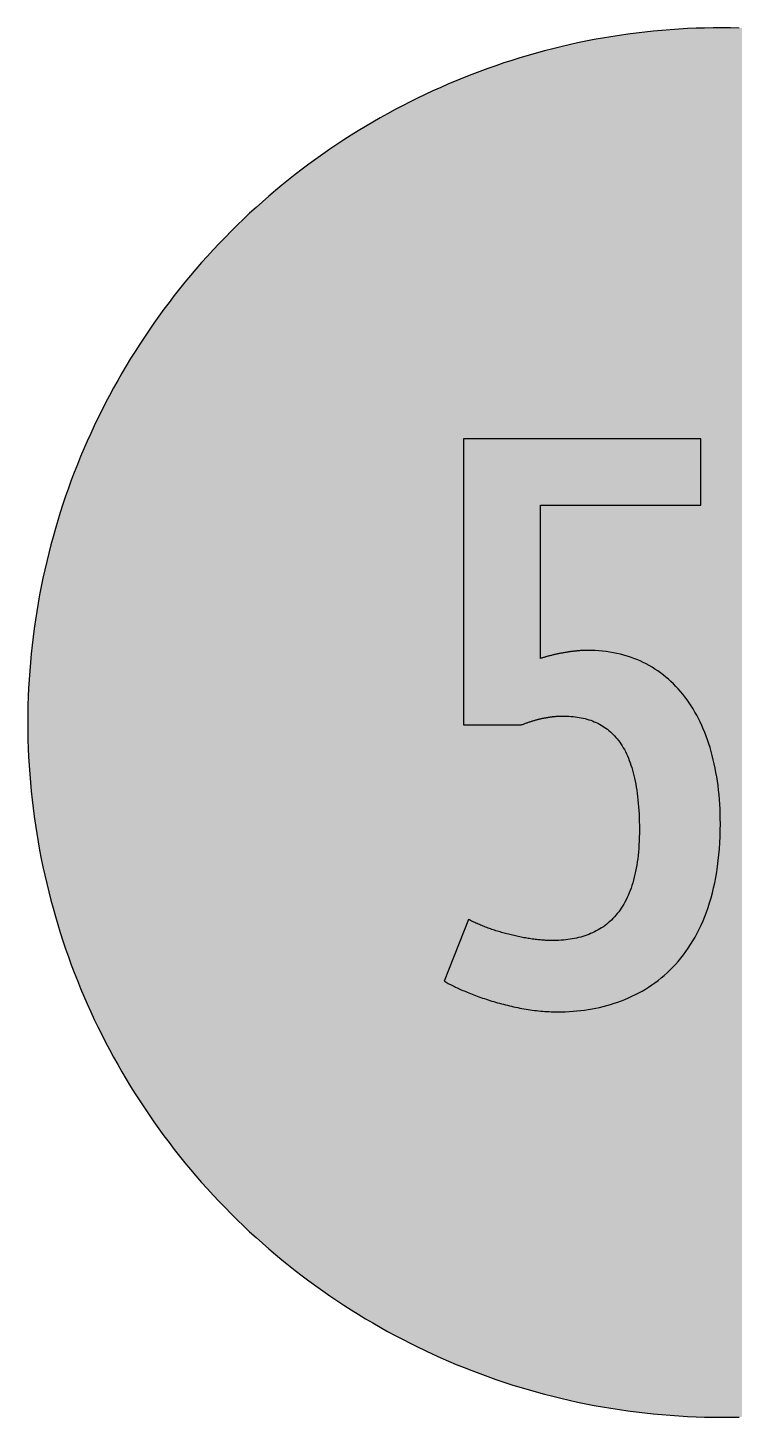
# Model space of a CAD drawing. Header units: millimetres. Extents: x 0 to 212, y 0 to 212.
# Drawn here: x 0.1 to 107.8, y 0.1 to 211.7 of the extents above; entities that cross this region are included whole.
import ezdxf

# ---------------------------------------------------------------- set-up
doc = ezdxf.new("R2010")
doc.units = ezdxf.units.MM

msp = doc.modelspace()

# ---------------------------------------------------------------- hatches: boundary and pattern name
for color, points in [(254, [(211.7189, 105.8869), (211.709, 107.2007), (211.6861, 108.5139), (211.6455, 109.8245), (211.5871, 111.1326), (211.5134, 112.4407), (211.4245, 113.7437), (211.3204, 115.0468), (211.201, 116.3447), (211.0638, 117.6426), (210.9114, 118.9355), (210.7413, 120.2258), (210.5584, 121.5136), (210.3577, 122.7988), (210.1418, 124.079), (209.9107, 125.3566), (209.6643, 126.6292), (209.4027, 127.8992), (209.1258, 129.1641), (208.8337, 130.4239), (208.5264, 131.6812), (208.2038, 132.936), (207.866, 134.1831), (207.5104, 135.4277), (207.1421, 136.6647), (206.7611, 137.8991), (206.3623, 139.1285), (205.9483, 140.3502), (205.5216, 141.5694), (205.0771, 142.781), (204.6199, 143.9901), (204.1474, 145.1915), (203.6623, 146.3853), (203.1619, 147.574), (202.6463, 148.7576), (202.1154, 149.9362), (201.5693, 151.1046), (201.0105, 152.2705), (200.439, 153.4262), (199.8523, 154.5768), (199.2503, 155.7198), (198.6356, 156.8577), (198.0057, 157.9855), (197.3605, 159.1081), (196.7052, 160.2232), (196.0321, 161.3281), (195.3489, 162.4279), (194.6504, 163.5176), (193.9366, 164.6022), (193.2102, 165.6766), (192.471, 166.7434), (191.7167, 167.8), (190.9521, 168.849), (190.1698, 169.8904), (189.3773, 170.9217), (188.5696, 171.9428), (187.7517, 172.9562), (186.9161, 173.9621), (186.0702, 174.9552), (185.2117, 175.9407), (184.338, 176.9161), (183.454, 177.8838), (182.5549, 178.8389), (181.643, 179.7837), (180.721, 180.7185), (179.7837, 181.643), (178.8389, 182.5549), (177.8838, 183.454), (176.9161, 184.338), (175.9407, 185.2117), (174.9552, 186.0702), (173.9621, 186.9161), (172.9562, 187.7492), (171.9428, 188.5696), (170.9217, 189.3773), (169.8904, 190.1698), (168.849, 190.9496), (167.8, 191.7167), (166.7408, 192.471), (165.6766, 193.2102), (164.6022, 193.9366), (163.5176, 194.6504), (162.4279, 195.3489), (161.3281, 196.0321), (160.2232, 196.7052), (159.1081, 197.3631), (157.9855, 198.0057), (156.8577, 198.6356), (155.7198, 199.2503), (154.5768, 199.8523), (153.4262, 200.439), (152.2705, 201.0131), (151.1046, 201.5719), (149.9362, 202.1154), (148.7576, 202.6463), (147.574, 203.1619), (146.3853, 203.6623), (145.1889, 204.15), (143.9875, 204.6199), (142.781, 205.0796), (141.5694, 205.5216), (140.3502, 205.9483), (139.1285, 206.3623), (137.8991, 206.7611), (136.6647, 207.1446), (135.4252, 207.5129), (134.1831, 207.866), (132.9334, 208.2038), (131.6812, 208.5264), (130.4239, 208.8337), (129.1641, 209.1284), (127.8966, 209.4052), (126.6292, 209.6668), (125.3541, 209.9132), (124.0765, 210.1444), (122.7963, 210.3603), (121.5136, 210.5584), (120.2258, 210.7438), (118.9355, 210.9114), (117.6401, 211.0638), (116.3447, 211.201), (115.0468, 211.3229), (113.7437, 211.4271), (112.4382, 211.516), (111.1326, 211.5896), (109.8245, 211.6455), (108.5113, 211.6861), (107.1982, 211.7115), (105.885, 211.7192), (104.5693, 211.7115), (103.2561, 211.6861), (101.9454, 211.6455), (100.6373, 211.5896), (99.3292, 211.516), (98.0262, 211.4271), (96.7232, 211.3229), (95.4253, 211.201), (94.1273, 211.0638), (92.8345, 210.9114), (91.5441, 210.7438), (90.2564, 210.5584), (88.9711, 210.3603), (87.691, 210.1444), (86.4133, 209.9132), (85.1408, 209.6668), (83.8708, 209.4052), (82.6059, 209.1284), (81.346, 208.8337), (80.0887, 208.5264), (78.834, 208.2038), (77.5868, 207.866), (76.3422, 207.5129), (75.1053, 207.1446), (73.8708, 206.7611), (72.6415, 206.3623), (71.4197, 205.9483), (70.2005, 205.5216), (68.9889, 205.0796), (67.7799, 204.6199), (66.5785, 204.15), (65.3847, 203.6623), (64.196, 203.1619), (63.0123, 202.6463), (61.8338, 202.1154), (60.6628, 201.5719), (59.4995, 201.0131), (58.3438, 200.439), (57.1932, 199.8523), (56.0502, 199.2503), (54.9123, 198.6356), (53.7845, 198.0057), (52.6618, 197.3631), (51.5468, 196.7052), (50.4419, 196.0321), (49.342, 195.3489), (48.2524, 194.6504), (47.1678, 193.9366), (46.0934, 193.2102), (45.0266, 192.471), (43.9699, 191.7167), (42.9209, 190.9496), (41.8795, 190.1698), (40.8483, 189.3773), (39.8272, 188.5696), (38.8137, 187.7492), (37.8079, 186.9161), (36.8148, 186.0702), (35.8292, 185.2117), (34.8539, 184.338), (33.8861, 183.454), (32.9311, 182.5549), (31.9862, 181.643), (31.049, 180.7185), (30.1269, 179.7837), (29.2151, 178.8389), (28.3159, 177.8838), (27.432, 176.9161), (26.5582, 175.9407), (25.6997, 174.9552), (24.8539, 173.9621), (24.0208, 172.9562), (23.2004, 171.9428), (22.3926, 170.9217), (21.6002, 169.8904), (20.8204, 168.849), (20.0533, 167.8), (19.2989, 166.7434), (18.5598, 165.6766), (17.8333, 164.6022), (17.1196, 163.5176), (16.4211, 162.4279), (15.7378, 161.3281), (15.0647, 160.2232), (14.4069, 159.1081), (13.7643, 157.9855), (13.1343, 156.8577), (12.5197, 155.7198), (11.9177, 154.5768), (11.3309, 153.4262), (10.7569, 152.2705), (10.1981, 151.1046), (9.6545, 149.9362), (9.1237, 148.7576), (8.6081, 147.574), (8.1077, 146.3853), (7.62, 145.1915), (7.1501, 143.9901), (6.6904, 142.781), (6.2484, 141.5694), (5.8217, 140.3502), (5.4077, 139.1285), (5.0089, 137.8991), (4.6253, 136.6647), (4.257, 135.4277), (3.904, 134.1831), (3.5662, 132.936), (3.2436, 131.6812), (2.9362, 130.4239), (2.6416, 129.1641), (2.3647, 127.8992), (2.1031, 126.6292), (1.8567, 125.3566), (1.6256, 124.079), (1.4097, 122.7988), (1.2116, 121.5136), (1.0262, 120.2258), (0.8585, 118.9355), (0.7061, 117.6426), (0.569, 116.3447), (0.447, 115.0468), (0.3429, 113.7437), (0.254, 112.4407), (0.1803, 111.1326), (0.1245, 109.8245), (0.0838, 108.5139), (0.0584, 107.2007), (0.0508, 105.885), (0.0584, 104.5718), (0.0838, 103.2586), (0.1245, 101.9454), (0.1803, 100.6373), (0.254, 99.3318), (0.3429, 98.0262), (0.447, 96.7232), (0.569, 95.4253), (0.7061, 94.1299), (0.8585, 92.8345), (1.0262, 91.5441), (1.2116, 90.2564), (1.4097, 88.9737), (1.6256, 87.6935), (1.8567, 86.4159), (2.1031, 85.1408), (2.3647, 83.8733), (2.6416, 82.6059), (2.9362, 81.346), (3.2436, 80.0887), (3.5662, 78.8365), (3.904, 77.5868), (4.257, 76.3448), (4.6253, 75.1053), (5.0089, 73.8708), (5.4077, 72.6415), (5.8217, 71.4197), (6.2484, 70.2005), (6.6904, 68.9889), (7.1501, 67.7824), (7.62, 66.581), (8.1077, 65.3847), (8.6081, 64.196), (9.1237, 63.0123), (9.6545, 61.8338), (10.1981, 60.6654), (10.7569, 59.4995), (11.3309, 58.3438), (11.9177, 57.1932), (12.5197, 56.0502), (13.1343, 54.9123), (13.7643, 53.7845), (14.4069, 52.6618), (15.0647, 51.5468), (15.7378, 50.4419), (16.4211, 49.342), (17.1196, 48.2524), (17.8333, 47.1678), (18.5598, 46.0934), (19.2989, 45.0291), (20.0533, 43.9699), (20.8204, 42.9209), (21.6002, 41.8795), (22.3926, 40.8483), (23.2004, 39.8272), (24.0208, 38.8137), (24.8539, 37.8079), (25.6997, 36.8148), (26.5582, 35.8292), (27.432, 34.8539), (28.3159, 33.8861), (29.2151, 32.9311), (30.1269, 31.9862), (31.049, 31.049), (31.9862, 30.1269), (32.9311, 29.2151), (33.8861, 28.3159), (34.8539, 27.432), (35.8292, 26.5582), (36.8148, 25.6997), (37.8079, 24.8539), (38.8137, 24.0182), (39.8272, 23.2004), (40.8483, 22.3926), (41.8795, 21.6002), (42.9209, 20.8178), (43.9699, 20.0533), (45.0266, 19.2989), (46.0934, 18.5598), (47.1678, 17.8333), (48.2524, 17.1196), (49.342, 16.4211), (50.4419, 15.7378), (51.5468, 15.0647), (52.6618, 14.4094), (53.7845, 13.7643), (54.9123, 13.1343), (56.0502, 12.5197), (57.1932, 11.9177), (58.3438, 11.3309), (59.4995, 10.7594), (60.6628, 10.2006), (61.8338, 9.6545), (63.0123, 9.1237), (64.196, 8.6081), (65.3847, 8.1077), (66.5785, 7.6225), (67.7799, 7.1501), (68.9889, 6.6929), (70.2005, 6.2484), (71.4197, 5.8217), (72.6415, 5.4077), (73.8708, 5.0089), (75.1053, 4.6279), (76.3422, 4.2596), (77.5868, 3.904), (78.834, 3.5662), (80.0887, 3.2436), (81.346, 2.9362), (82.6059, 2.6441), (83.8708, 2.3673), (85.1408, 2.1057), (86.4133, 1.8593), (87.691, 1.6281), (88.9711, 1.4122), (90.2564, 1.2116), (91.5441, 1.0287), (92.8345, 0.8585), (94.1273, 0.7061), (95.4253, 0.569), (96.7232, 0.4496), (98.0262, 0.3454), (99.3292, 0.2565), (100.6373, 0.1829), (101.9454, 0.1245), (103.2561, 0.0838), (104.5693, 0.061), (105.885, 0.0533), (107.1982, 0.061), (108.5113, 0.0838), (109.8245, 0.1245), (111.1326, 0.1829), (112.4382, 0.2565), (113.7437, 0.3454), (115.0468, 0.4496), (116.3447, 0.569), (117.6401, 0.7061), (118.9355, 0.8585), (120.2258, 1.0287), (121.5136, 1.2116), (122.7963, 1.4122), (124.0765, 1.6281), (125.3541, 1.8593), (126.6292, 2.1057), (127.8966, 2.3673), (129.1641, 2.6441), (130.4239, 2.9362), (131.6812, 3.2436), (132.9334, 3.5662), (134.1831, 3.904), (135.4252, 4.2596), (136.6647, 4.6279), (137.8991, 5.0089), (139.1285, 5.4077), (140.3502, 5.8217), (141.5694, 6.2484), (142.781, 6.6929), (143.9875, 7.1501), (145.1889, 7.6225), (146.3853, 8.1077), (147.574, 8.6081), (148.7576, 9.1237), (149.9362, 9.6545), (151.1046, 10.2006), (152.2705, 10.7594), (153.4262, 11.3309), (154.5768, 11.9177), (155.7198, 12.5197), (156.8577, 13.1343), (157.9855, 13.7643), (159.1081, 14.4094), (160.2232, 15.0647), (161.3281, 15.7378), (162.4279, 16.4211), (163.5176, 17.1196), (164.6022, 17.8333), (165.6766, 18.5598), (166.7408, 19.2989), (167.8, 20.0533), (168.849, 20.8178), (169.8904, 21.6002), (170.9217, 22.3926), (171.9428, 23.2004), (172.9562, 24.0182), (173.9621, 24.8539), (174.9552, 25.6997), (175.9407, 26.5582), (176.9161, 27.432), (177.8838, 28.3159), (178.8389, 29.2151), (179.7837, 30.1269), (180.721, 31.049), (181.643, 31.9862), (182.5549, 32.9311), (183.454, 33.8861), (184.338, 34.8539), (185.2117, 35.8292), (186.0702, 36.8148), (186.9161, 37.8079), (187.7517, 38.8137), (188.5696, 39.8272), (189.3773, 40.8483), (190.1698, 41.8795), (190.9521, 42.9209), (191.7167, 43.9699), (192.471, 45.0291), (193.2102, 46.0934), (193.9366, 47.1678), (194.6504, 48.2524), (195.3489, 49.342), (196.0321, 50.4419), (196.7052, 51.5468), (197.3605, 52.6618), (198.0057, 53.7845), (198.6356, 54.9123), (199.2503, 56.0502), (199.8523, 57.1932), (200.439, 58.3438), (201.0105, 59.4995), (201.5693, 60.6654), (202.1154, 61.8338), (202.6463, 63.0123), (203.1619, 64.196), (203.6623, 65.3847), (204.1474, 66.581), (204.6199, 67.7824), (205.0771, 68.9889), (205.5216, 70.2005), (205.9483, 71.4197), (206.3623, 72.6415), (206.7611, 73.8708), (207.1421, 75.1053), (207.5104, 76.3448), (207.866, 77.5868), (208.2038, 78.8365), (208.5264, 80.0887), (208.8337, 81.346), (209.1258, 82.6059), (209.4027, 83.8733), (209.6643, 85.1408), (209.9107, 86.4159), (210.1418, 87.6935), (210.3577, 88.9737), (210.5584, 90.2564), (210.7413, 91.5441), (210.9114, 92.8345), (211.0638, 94.1299), (211.201, 95.4253), (211.3204, 96.7232), (211.4245, 98.0262), (211.5134, 99.3318), (211.5871, 100.6373), (211.6455, 101.9454), (211.6861, 103.2586), (211.709, 104.5718), (211.7166, 105.885)]), (59, [(102.6943, 138.9761), (102.6943, 149.1022), (66.5166, 149.1022), (66.5166, 105.5162), (75.2821, 105.5162), (75.3974, 105.5599), (75.5117, 105.6056), (75.626, 105.6488), (75.7403, 105.6919), (75.8546, 105.7351), (75.9689, 105.7758), (76.0806, 105.8164), (76.1949, 105.857), (76.3067, 105.8951), (76.4184, 105.9332), (76.5302, 105.9713), (76.642, 106.0069), (76.7512, 106.0425), (76.8629, 106.078), (76.9722, 106.111), (77.0814, 106.1441), (77.1906, 106.1771), (77.2973, 106.2076), (77.4065, 106.238), (77.5132, 106.2685), (77.6199, 106.2965), (77.724, 106.3244), (77.8307, 106.3523), (77.9348, 106.3777), (78.039, 106.4031), (78.1431, 106.4285), (78.2472, 106.4539), (78.3488, 106.4768), (78.4504, 106.4997), (78.552, 106.5225), (78.6536, 106.5428), (78.7527, 106.5632), (78.8543, 106.5835), (78.9534, 106.6038), (79.0499, 106.6216), (79.1489, 106.6394), (79.2455, 106.6571), (79.342, 106.6724), (79.436, 106.6876), (79.5325, 106.7029), (79.6265, 106.7181), (79.7179, 106.7308), (79.8119, 106.7435), (79.9033, 106.7562), (79.9948, 106.7689), (80.0862, 106.7791), (80.1751, 106.7892), (80.264, 106.7994), (80.3529, 106.807), (80.4393, 106.8172), (80.5282, 106.8248), (80.612, 106.8324), (80.6983, 106.8375), (80.7822, 106.8451), (80.866, 106.8502), (80.9473, 106.8553), (81.0311, 106.8578), (81.1098, 106.8629), (81.1911, 106.8654), (81.2698, 106.868), (81.3486, 106.8705), (81.4273, 106.8705), (81.5035, 106.873), (81.5797, 106.873), (81.9125, 106.868), (82.2427, 106.8603), (82.5678, 106.8451), (82.8904, 106.8222), (83.2079, 106.7918), (83.5228, 106.7587), (83.8327, 106.7156), (84.14, 106.6673), (84.4398, 106.6089), (84.7369, 106.5479), (85.0316, 106.4768), (85.3211, 106.3981), (85.6056, 106.3142), (85.885, 106.2203), (86.1619, 106.1187), (86.4337, 106.012), (86.7004, 105.8951), (86.962, 105.7707), (87.2185, 105.6386), (87.4725, 105.4989), (87.7214, 105.3516), (87.9653, 105.1941), (88.204, 105.029), (88.4377, 104.8537), (88.6663, 104.6709), (88.8898, 104.4804), (89.1108, 104.2797), (89.3242, 104.0689), (89.5325, 103.8504), (89.7357, 103.6218), (89.9363, 103.3831), (90.1294, 103.1367), (90.3173, 102.8802), (90.5002, 102.6135), (90.678, 102.3391), (90.8507, 102.0521), (91.0184, 101.7575), (91.1784, 101.4501), (91.3359, 101.1352), (91.4857, 100.8075), (91.6305, 100.4697), (91.7702, 100.1217), (91.9023, 99.7636), (92.0293, 99.3953), (92.1512, 99.0143), (92.268, 98.6231), (92.3773, 98.2218), (92.4839, 97.8078), (92.5805, 97.3836), (92.6744, 96.9493), (92.7608, 96.4997), (92.8395, 96.0425), (92.9132, 95.57), (92.9818, 95.0874), (93.0427, 94.5921), (93.0986, 94.0867), (93.1469, 93.5685), (93.1901, 93.0377), (93.2256, 92.4941), (93.2561, 91.9378), (93.279, 91.3689), (93.2942, 90.7872), (93.3044, 90.1929), (93.3094, 89.5858), (93.3044, 88.9838), (93.2917, 88.3971), (93.2713, 87.8205), (93.2434, 87.2592), (93.2053, 86.7105), (93.1621, 86.172), (93.1088, 85.6488), (93.0504, 85.1357), (92.9818, 84.6379), (92.9056, 84.1502), (92.8243, 83.6752), (92.7329, 83.2104), (92.6363, 82.7583), (92.5322, 82.3189), (92.4204, 81.8896), (92.3011, 81.473), (92.1766, 81.0666), (92.042, 80.6729), (91.9023, 80.2894), (91.7575, 79.9186), (91.6051, 79.5553), (91.4451, 79.2048), (91.28, 78.867), (91.1073, 78.5368), (90.9295, 78.2168), (90.744, 77.9094), (90.5535, 77.6097), (90.358, 77.3227), (90.1548, 77.0433), (89.9465, 76.774), (89.7306, 76.515), (89.5121, 76.266), (89.2861, 76.0273), (89.0549, 75.7961), (88.8187, 75.5752), (88.5749, 75.3643), (88.3285, 75.1611), (88.077, 74.9656), (87.818, 74.7801), (87.5563, 74.6049), (87.2896, 74.4372), (87.0179, 74.2772), (86.741, 74.1248), (86.4591, 73.9826), (86.172, 73.848), (85.8799, 73.721), (85.5853, 73.6016), (85.2856, 73.4898), (84.9833, 73.3857), (84.6734, 73.2917), (84.3636, 73.2028), (84.0461, 73.1215), (83.726, 73.0453), (83.4034, 72.9793), (83.0758, 72.9183), (82.743, 72.865), (82.4103, 72.8193), (82.0699, 72.7786), (81.7296, 72.7456), (81.3841, 72.7177), (81.0362, 72.6973), (80.6856, 72.6821), (80.33, 72.6745), (79.9719, 72.6694), (79.7865, 72.6719), (79.5985, 72.6745), (79.408, 72.6796), (79.215, 72.6872), (79.0194, 72.6973), (78.8238, 72.7075), (78.6232, 72.7227), (78.425, 72.738), (78.2218, 72.7558), (78.0186, 72.7735), (77.8129, 72.7964), (77.6072, 72.8193), (77.3989, 72.8447), (77.1906, 72.8701), (76.9823, 72.898), (76.7715, 72.9285), (76.5581, 72.9615), (76.3473, 72.9945), (76.134, 73.0301), (75.9206, 73.0682), (75.7047, 73.1063), (75.4913, 73.1444), (75.2754, 73.1876), (75.0595, 73.2307), (74.8436, 73.2765), (74.6277, 73.3222), (74.4118, 73.3679), (74.1959, 73.4187), (73.98, 73.4695), (73.7667, 73.5203), (73.5508, 73.5736), (73.3374, 73.627), (73.1241, 73.6829), (72.9107, 73.7387), (72.6973, 73.7972), (72.4865, 73.8581), (72.2757, 73.9165), (72.0649, 73.98), (71.8566, 74.041), (71.6483, 74.1045), (71.4426, 74.1705), (71.2368, 74.2366), (71.0336, 74.3026), (70.833, 74.3712), (70.6323, 74.4398), (70.4342, 74.5084), (70.2361, 74.5795), (70.0405, 74.6506), (69.8475, 74.7217), (69.657, 74.7954), (69.469, 74.869), (69.2836, 74.9427), (69.0982, 75.0189), (68.9178, 75.0926), (68.7375, 75.1713), (68.5622, 75.2475), (68.387, 75.3237), (68.2168, 75.4024), (68.0491, 75.4812), (67.884, 75.5599), (67.7215, 75.6412), (67.564, 75.7199), (67.4065, 75.8012), (67.2541, 75.8825), (63.5522, 66.4983), (63.6981, 66.4083), (63.8531, 66.3194), (64.0131, 66.2305), (64.1782, 66.1391), (64.3509, 66.0476), (64.5287, 65.9536), (64.7116, 65.8597), (64.9021, 65.7631), (65.0951, 65.6666), (65.2958, 65.5701), (65.5015, 65.4736), (65.7098, 65.3771), (65.9257, 65.278), (66.1441, 65.1789), (66.3702, 65.0824), (66.5988, 64.9834), (66.8325, 64.8843), (67.0712, 64.7852), (67.3125, 64.6862), (67.5589, 64.5871), (67.8104, 64.4906), (68.0644, 64.3915), (68.3235, 64.295), (68.5851, 64.1985), (68.8518, 64.102), (69.121, 64.008), (69.3953, 63.914), (69.6697, 63.82), (69.9491, 63.7261), (70.231, 63.6346), (70.518, 63.5457), (70.805, 63.4568), (71.0946, 63.3679), (71.3892, 63.2816), (71.6839, 63.1977), (71.9836, 63.1139), (72.2833, 63.0326), (72.5856, 62.9539), (72.8904, 62.8777), (73.1977, 62.8015), (73.5051, 62.7278), (73.8149, 62.6567), (74.1274, 62.5856), (74.4398, 62.5196), (74.7547, 62.4561), (75.0697, 62.3926), (75.3872, 62.3341), (75.7047, 62.2783), (76.0247, 62.2224), (76.3448, 62.1716), (76.6648, 62.1233), (76.9849, 62.0801), (77.3049, 62.037), (77.6275, 61.9989), (77.9501, 61.9633), (78.2701, 61.9303), (78.5927, 61.9023), (78.9153, 61.8769), (79.2353, 61.8541), (79.5579, 61.8363), (79.8779, 61.8236), (80.198, 61.8134), (80.518, 61.8058), (80.838, 61.8058), (81.4273, 61.8109), (82.0166, 61.8261), (82.6059, 61.8541), (83.1926, 61.8922), (83.7768, 61.943), (84.361, 62.0065), (84.9401, 62.0801), (85.5193, 62.164), (86.0958, 62.263), (86.6699, 62.3722), (87.2388, 62.4942), (87.8053, 62.6288), (88.3666, 62.7761), (88.9254, 62.9361), (89.4791, 63.1088), (90.0278, 63.2943), (90.5739, 63.4924), (91.1123, 63.7057), (91.6457, 63.9318), (92.1741, 64.1706), (92.6973, 64.4246), (93.2129, 64.6913), (93.7235, 64.9732), (94.2238, 65.2678), (94.7217, 65.5777), (95.2094, 65.9028), (95.6894, 66.2432), (96.1619, 66.5963), (96.6267, 66.9646), (97.0839, 67.3506), (97.5309, 67.7494), (97.9703, 68.1634), (98.3996, 68.5952), (98.8187, 69.0397), (99.2302, 69.502), (99.629, 69.9795), (100.0201, 70.4748), (100.3986, 70.9854), (100.7669, 71.5112), (101.125, 72.0547), (101.4705, 72.6135), (101.8032, 73.1901), (102.1258, 73.7845), (102.4357, 74.3966), (102.7328, 75.024), (103.0199, 75.6717), (103.2916, 76.3346), (103.5482, 77.0153), (103.7946, 77.7138), (104.0257, 78.4327), (104.2416, 79.1667), (104.4448, 79.9211), (104.6328, 80.6933), (104.8055, 81.4857), (104.963, 82.2935), (105.1052, 83.124), (105.2322, 83.9699), (105.344, 84.8385), (105.4379, 85.725), (105.5141, 86.6292), (105.5751, 87.5563), (105.6208, 88.5012), (105.6462, 89.4664), (105.6564, 90.4519), (105.6513, 91.2114), (105.6335, 91.9607), (105.6056, 92.7024), (105.5675, 93.4339), (105.5167, 94.1578), (105.4557, 94.869), (105.3846, 95.5726), (105.3033, 96.266), (105.2093, 96.9493), (105.1052, 97.6249), (104.9909, 98.2878), (104.8664, 98.9432), (104.7318, 99.5858), (104.5845, 100.2208), (104.4296, 100.8431), (104.2619, 101.4552), (104.0867, 102.0572), (103.8987, 102.649), (103.7031, 103.2307), (103.4948, 103.8022), (103.2789, 104.361), (103.0529, 104.9096), (102.8167, 105.4481), (102.5703, 105.9739), (102.3137, 106.4895), (102.047, 106.9924), (101.7727, 107.4852), (101.4882, 107.9678), (101.1936, 108.4377), (100.8888, 108.8949), (100.5764, 109.3394), (100.2538, 109.7737), (99.9236, 110.1979), (99.5807, 110.6068), (99.2327, 111.0056), (98.872, 111.3917), (98.5037, 111.7651), (98.1278, 112.1258), (97.7417, 112.4737), (97.348, 112.8116), (96.9442, 113.1341), (96.5327, 113.4466), (96.1136, 113.7437), (95.6843, 114.0282), (95.2475, 114.3), (94.8004, 114.5591), (94.3458, 114.8055), (93.8835, 115.0366), (93.4136, 115.2576), (92.9335, 115.4608), (92.4484, 115.6538), (91.9531, 115.8316), (91.4502, 115.9967), (90.9371, 116.1466), (90.4189, 116.2837), (89.8931, 116.4082), (89.3597, 116.5149), (88.8162, 116.6114), (88.2675, 116.6901), (87.7087, 116.7562), (87.1449, 116.807), (86.5734, 116.8451), (85.9942, 116.8654), (85.4075, 116.873), (85.3135, 116.873), (85.2195, 116.873), (85.123, 116.8705), (85.0265, 116.8679), (84.9274, 116.8654), (84.8258, 116.8603), (84.7242, 116.8578), (84.6226, 116.8502), (84.5185, 116.8451), (84.4144, 116.84), (84.3102, 116.8324), (84.2035, 116.8248), (84.0943, 116.8146), (83.9876, 116.807), (83.8759, 116.7968), (83.7667, 116.7841), (83.6549, 116.774), (83.5431, 116.7613), (83.4314, 116.7511), (83.3171, 116.7359), (83.2028, 116.7232), (83.0885, 116.7079), (82.9742, 116.6952), (82.8573, 116.68), (82.743, 116.6622), (82.6262, 116.647), (82.5094, 116.6292), (82.3925, 116.6114), (82.2731, 116.5936), (82.1563, 116.5733), (82.0369, 116.5555), (81.9175, 116.5352), (81.8007, 116.5149), (81.6813, 116.492), (81.5619, 116.4717), (81.4426, 116.4488), (81.3232, 116.426), (81.2038, 116.4031), (81.087, 116.3803), (80.9676, 116.3549), (80.8482, 116.332), (80.7288, 116.3066), (80.612, 116.2812), (80.4926, 116.2533), (80.3758, 116.2279), (80.2589, 116.1999), (80.1395, 116.172), (80.0252, 116.144), (79.9084, 116.1161), (79.7916, 116.0882), (79.6773, 116.0577), (79.563, 116.0297), (79.4487, 115.9993), (79.3344, 115.9688), (79.2226, 115.9358), (79.1108, 115.9053), (78.9991, 115.8723), (78.8873, 115.8418), (78.7781, 115.8088), (78.6714, 115.7757), (78.5622, 115.7427), (78.4555, 115.7072), (78.3488, 115.6741), (78.2447, 115.6386), (78.2465, 138.9761)])]:
    msp.add_hatch(color=color).paths.add_polyline_path(points)

# ---------------------------------------------------------------- linework, layer by layer
at = {"color": 254}
msp.add_lwpolyline([(108.5113, 211.6861), (107.1982, 211.7115), (105.885, 211.7192), (104.5693, 211.7115), (103.2561, 211.6861), (101.9454, 211.6455), (100.6373, 211.5896), (99.3292, 211.516), (98.0262, 211.4271), (96.7232, 211.3229), (95.4253, 211.201), (94.1273, 211.0638), (92.8345, 210.9114), (91.5441, 210.7438), (90.2564, 210.5584), (88.9711, 210.3603), (87.691, 210.1444), (86.4133, 209.9132), (85.1408, 209.6668), (83.8708, 209.4052), (82.6059, 209.1284), (81.346, 208.8337), (80.0887, 208.5264), (78.834, 208.2038), (77.5868, 207.866), (76.3422, 207.5129), (75.1053, 207.1446), (73.8708, 206.7611), (72.6415, 206.3623), (71.4197, 205.9483), (70.2005, 205.5216), (68.9889, 205.0796), (67.7799, 204.6199), (66.5785, 204.15), (65.3847, 203.6623), (64.196, 203.1619), (63.0123, 202.6463), (61.8338, 202.1154), (60.6628, 201.5719), (59.4995, 201.0131), (58.3438, 200.439), (57.1932, 199.8523), (56.0502, 199.2503), (54.9123, 198.6356), (53.7845, 198.0057), (52.6618, 197.3631), (51.5468, 196.7052), (50.4419, 196.0321), (49.342, 195.3489), (48.2524, 194.6504), (47.1678, 193.9366), (46.0934, 193.2102), (45.0266, 192.471), (43.9699, 191.7167), (42.9209, 190.9496), (41.8795, 190.1698), (40.8483, 189.3773), (39.8272, 188.5696), (38.8137, 187.7492), (37.8079, 186.9161), (36.8148, 186.0702), (35.8292, 185.2117), (34.8539, 184.338), (33.8861, 183.454), (32.9311, 182.5549), (31.9862, 181.643), (31.049, 180.7185), (30.1269, 179.7837), (29.2151, 178.8389), (28.3159, 177.8838), (27.432, 176.9161), (26.5582, 175.9407), (25.6997, 174.9552), (24.8539, 173.9621), (24.0208, 172.9562), (23.2004, 171.9428), (22.3926, 170.9217), (21.6002, 169.8904), (20.8204, 168.849), (20.0533, 167.8), (19.2989, 166.7434), (18.5598, 165.6766), (17.8333, 164.6022), (17.1196, 163.5176), (16.4211, 162.4279), (15.7378, 161.3281), (15.0647, 160.2232), (14.4069, 159.1081), (13.7643, 157.9855), (13.1343, 156.8577), (12.5197, 155.7198), (11.9177, 154.5768), (11.3309, 153.4262), (10.7569, 152.2705), (10.1981, 151.1046), (9.6545, 149.9362), (9.1237, 148.7576), (8.6081, 147.574), (8.1077, 146.3853), (7.62, 145.1915), (7.1501, 143.9901), (6.6904, 142.781), (6.2484, 141.5694), (5.8217, 140.3502), (5.4077, 139.1285), (5.0089, 137.8991), (4.6253, 136.6647), (4.257, 135.4277), (3.904, 134.1831), (3.5662, 132.936), (3.2436, 131.6812), (2.9362, 130.4239), (2.6416, 129.1641), (2.3647, 127.8992), (2.1031, 126.6292), (1.8567, 125.3566), (1.6256, 124.079), (1.4097, 122.7988), (1.2116, 121.5136), (1.0262, 120.2258), (0.8585, 118.9355), (0.7061, 117.6426), (0.569, 116.3447), (0.447, 115.0468), (0.3429, 113.7437), (0.254, 112.4407), (0.1803, 111.1326), (0.1245, 109.8245), (0.0838, 108.5139), (0.0584, 107.2007), (0.0508, 105.885), (0.0584, 104.5718), (0.0838, 103.2586), (0.1245, 101.9454), (0.1803, 100.6373), (0.254, 99.3318), (0.3429, 98.0262), (0.447, 96.7232), (0.569, 95.4253), (0.7061, 94.1299), (0.8585, 92.8345), (1.0262, 91.5441), (1.2116, 90.2564), (1.4097, 88.9737), (1.6256, 87.6935), (1.8567, 86.4159), (2.1031, 85.1408), (2.3647, 83.8733), (2.6416, 82.6059), (2.9362, 81.346), (3.2436, 80.0887), (3.5662, 78.8365), (3.904, 77.5868), (4.257, 76.3448), (4.6253, 75.1053), (5.0089, 73.8708), (5.4077, 72.6415), (5.8217, 71.4197), (6.2484, 70.2005), (6.6904, 68.9889), (7.1501, 67.7824), (7.62, 66.581), (8.1077, 65.3847), (8.6081, 64.196), (9.1237, 63.0123), (9.6545, 61.8338), (10.1981, 60.6654), (10.7569, 59.4995), (11.3309, 58.3438), (11.9177, 57.1932), (12.5197, 56.0502), (13.1343, 54.9123), (13.7643, 53.7845), (14.4069, 52.6618), (15.0647, 51.5468), (15.7378, 50.4419), (16.4211, 49.342), (17.1196, 48.2524), (17.8333, 47.1678), (18.5598, 46.0934), (19.2989, 45.0291), (20.0533, 43.9699), (20.8204, 42.9209), (21.6002, 41.8795), (22.3926, 40.8483), (23.2004, 39.8272), (24.0208, 38.8137), (24.8539, 37.8079), (25.6997, 36.8148), (26.5582, 35.8292), (27.432, 34.8539), (28.3159, 33.8861), (29.2151, 32.9311), (30.1269, 31.9862), (31.049, 31.049), (31.9862, 30.1269), (32.9311, 29.2151), (33.8861, 28.3159), (34.8539, 27.432), (35.8292, 26.5582), (36.8148, 25.6997), (37.8079, 24.8539), (38.8137, 24.0182), (39.8272, 23.2004), (40.8483, 22.3926), (41.8795, 21.6002), (42.9209, 20.8178), (43.9699, 20.0533), (45.0266, 19.2989), (46.0934, 18.5598), (47.1678, 17.8333), (48.2524, 17.1196), (49.342, 16.4211), (50.4419, 15.7378), (51.5468, 15.0647), (52.6618, 14.4094), (53.7845, 13.7643), (54.9123, 13.1343), (56.0502, 12.5197), (57.1932, 11.9177), (58.3438, 11.3309), (59.4995, 10.7594), (60.6628, 10.2006), (61.8338, 9.6545), (63.0123, 9.1237), (64.196, 8.6081), (65.3847, 8.1077), (66.5785, 7.6225), (67.7799, 7.1501), (68.9889, 6.6929), (70.2005, 6.2484), (71.4197, 5.8217), (72.6415, 5.4077), (73.8708, 5.0089), (75.1053, 4.6279), (76.3422, 4.2596), (77.5868, 3.904), (78.834, 3.5662), (80.0887, 3.2436), (81.346, 2.9362), (82.6059, 2.6441), (83.8708, 2.3673), (85.1408, 2.1057), (86.4133, 1.8593), (87.691, 1.6281), (88.9711, 1.4122), (90.2564, 1.2116), (91.5441, 1.0287), (92.8345, 0.8585), (94.1273, 0.7061), (95.4253, 0.569), (96.7232, 0.4496), (98.0262, 0.3454), (99.3292, 0.2565), (100.6373, 0.1829), (101.9454, 0.1245), (103.2561, 0.0838), (104.5693, 0.061), (105.885, 0.0533), (107.1982, 0.061), (108.5113, 0.0838)], dxfattribs=at)
at = {"color": 59}
msp.add_lwpolyline([(102.6943, 138.9761), (102.6943, 149.1022), (66.5166, 149.1022), (66.5166, 105.5162), (75.2821, 105.5162), (75.3974, 105.5599), (75.5117, 105.6056), (75.626, 105.6488), (75.7403, 105.6919), (75.8546, 105.7351), (75.9689, 105.7758), (76.0806, 105.8164), (76.1949, 105.857), (76.3067, 105.8951), (76.4184, 105.9332), (76.5302, 105.9713), (76.642, 106.0069), (76.7512, 106.0425), (76.8629, 106.078), (76.9722, 106.111), (77.0814, 106.1441), (77.1906, 106.1771), (77.2973, 106.2076), (77.4065, 106.238), (77.5132, 106.2685), (77.6199, 106.2965), (77.724, 106.3244), (77.8307, 106.3523), (77.9348, 106.3777), (78.039, 106.4031), (78.1431, 106.4285), (78.2472, 106.4539), (78.3488, 106.4768), (78.4504, 106.4997), (78.552, 106.5225), (78.6536, 106.5428), (78.7527, 106.5632), (78.8543, 106.5835), (78.9534, 106.6038), (79.0499, 106.6216), (79.1489, 106.6394), (79.2455, 106.6571), (79.342, 106.6724), (79.436, 106.6876), (79.5325, 106.7029), (79.6265, 106.7181), (79.7179, 106.7308), (79.8119, 106.7435), (79.9033, 106.7562), (79.9948, 106.7689), (80.0862, 106.7791), (80.1751, 106.7892), (80.264, 106.7994), (80.3529, 106.807), (80.4393, 106.8172), (80.5282, 106.8248), (80.612, 106.8324), (80.6983, 106.8375), (80.7822, 106.8451), (80.866, 106.8502), (80.9473, 106.8553), (81.0311, 106.8578), (81.1098, 106.8629), (81.1911, 106.8654), (81.2698, 106.868), (81.3486, 106.8705), (81.4273, 106.8705), (81.5035, 106.873), (81.5797, 106.873), (81.9125, 106.868), (82.2427, 106.8603), (82.5678, 106.8451), (82.8904, 106.8222), (83.2079, 106.7918), (83.5228, 106.7587), (83.8327, 106.7156), (84.14, 106.6673), (84.4398, 106.6089), (84.7369, 106.5479), (85.0316, 106.4768), (85.3211, 106.3981), (85.6056, 106.3142), (85.885, 106.2203), (86.1619, 106.1187), (86.4337, 106.012), (86.7004, 105.8951), (86.962, 105.7707), (87.2185, 105.6386), (87.4725, 105.4989), (87.7214, 105.3516), (87.9653, 105.1941), (88.204, 105.029), (88.4377, 104.8537), (88.6663, 104.6709), (88.8898, 104.4804), (89.1108, 104.2797), (89.3242, 104.0689), (89.5325, 103.8504), (89.7357, 103.6218), (89.9363, 103.3831), (90.1294, 103.1367), (90.3173, 102.8802), (90.5002, 102.6135), (90.678, 102.3391), (90.8507, 102.0521), (91.0184, 101.7575), (91.1784, 101.4501), (91.3359, 101.1352), (91.4857, 100.8075), (91.6305, 100.4697), (91.7702, 100.1217), (91.9023, 99.7636), (92.0293, 99.3953), (92.1512, 99.0143), (92.268, 98.6231), (92.3773, 98.2218), (92.4839, 97.8078), (92.5805, 97.3836), (92.6744, 96.9493), (92.7608, 96.4997), (92.8395, 96.0425), (92.9132, 95.57), (92.9818, 95.0874), (93.0427, 94.5921), (93.0986, 94.0867), (93.1469, 93.5685), (93.1901, 93.0377), (93.2256, 92.4941), (93.2561, 91.9378), (93.279, 91.3689), (93.2942, 90.7872), (93.3044, 90.1929), (93.3094, 89.5858), (93.3044, 88.9838), (93.2917, 88.3971), (93.2713, 87.8205), (93.2434, 87.2592), (93.2053, 86.7105), (93.1621, 86.172), (93.1088, 85.6488), (93.0504, 85.1357), (92.9818, 84.6379), (92.9056, 84.1502), (92.8243, 83.6752), (92.7329, 83.2104), (92.6363, 82.7583), (92.5322, 82.3189), (92.4204, 81.8896), (92.3011, 81.473), (92.1766, 81.0666), (92.042, 80.6729), (91.9023, 80.2894), (91.7575, 79.9186), (91.6051, 79.5553), (91.4451, 79.2048), (91.28, 78.867), (91.1073, 78.5368), (90.9295, 78.2168), (90.744, 77.9094), (90.5535, 77.6097), (90.358, 77.3227), (90.1548, 77.0433), (89.9465, 76.774), (89.7306, 76.515), (89.5121, 76.266), (89.2861, 76.0273), (89.0549, 75.7961), (88.8187, 75.5752), (88.5749, 75.3643), (88.3285, 75.1611), (88.077, 74.9656), (87.818, 74.7801), (87.5563, 74.6049), (87.2896, 74.4372), (87.0179, 74.2772), (86.741, 74.1248), (86.4591, 73.9826), (86.172, 73.848), (85.8799, 73.721), (85.5853, 73.6016), (85.2856, 73.4898), (84.9833, 73.3857), (84.6734, 73.2917), (84.3636, 73.2028), (84.0461, 73.1215), (83.726, 73.0453), (83.4034, 72.9793), (83.0758, 72.9183), (82.743, 72.865), (82.4103, 72.8193), (82.0699, 72.7786), (81.7296, 72.7456), (81.3841, 72.7177), (81.0362, 72.6973), (80.6856, 72.6821), (80.33, 72.6745), (79.9719, 72.6694), (79.7865, 72.6719), (79.5985, 72.6745), (79.408, 72.6796), (79.215, 72.6872), (79.0194, 72.6973), (78.8238, 72.7075), (78.6232, 72.7227), (78.425, 72.738), (78.2218, 72.7558), (78.0186, 72.7735), (77.8129, 72.7964), (77.6072, 72.8193), (77.3989, 72.8447), (77.1906, 72.8701), (76.9823, 72.898), (76.7715, 72.9285), (76.5581, 72.9615), (76.3473, 72.9945), (76.134, 73.0301), (75.9206, 73.0682), (75.7047, 73.1063), (75.4913, 73.1444), (75.2754, 73.1876), (75.0595, 73.2307), (74.8436, 73.2765), (74.6277, 73.3222), (74.4118, 73.3679), (74.1959, 73.4187), (73.98, 73.4695), (73.7667, 73.5203), (73.5508, 73.5736), (73.3374, 73.627), (73.1241, 73.6829), (72.9107, 73.7387), (72.6973, 73.7972), (72.4865, 73.8581), (72.2757, 73.9165), (72.0649, 73.98), (71.8566, 74.041), (71.6483, 74.1045), (71.4426, 74.1705), (71.2368, 74.2366), (71.0336, 74.3026), (70.833, 74.3712), (70.6323, 74.4398), (70.4342, 74.5084), (70.2361, 74.5795), (70.0405, 74.6506), (69.8475, 74.7217), (69.657, 74.7954), (69.469, 74.869), (69.2836, 74.9427), (69.0982, 75.0189), (68.9178, 75.0926), (68.7375, 75.1713), (68.5622, 75.2475), (68.387, 75.3237), (68.2168, 75.4024), (68.0491, 75.4812), (67.884, 75.5599), (67.7215, 75.6412), (67.564, 75.7199), (67.4065, 75.8012), (67.2541, 75.8825), (63.5522, 66.4983), (63.6981, 66.4083), (63.8531, 66.3194), (64.0131, 66.2305), (64.1782, 66.1391), (64.3509, 66.0476), (64.5287, 65.9536), (64.7116, 65.8597), (64.9021, 65.7631), (65.0951, 65.6666), (65.2958, 65.5701), (65.5015, 65.4736), (65.7098, 65.3771), (65.9257, 65.278), (66.1441, 65.1789), (66.3702, 65.0824), (66.5988, 64.9834), (66.8325, 64.8843), (67.0712, 64.7852), (67.3125, 64.6862), (67.5589, 64.5871), (67.8104, 64.4906), (68.0644, 64.3915), (68.3235, 64.295), (68.5851, 64.1985), (68.8518, 64.102), (69.121, 64.008), (69.3953, 63.914), (69.6697, 63.82), (69.9491, 63.7261), (70.231, 63.6346), (70.518, 63.5457), (70.805, 63.4568), (71.0946, 63.3679), (71.3892, 63.2816), (71.6839, 63.1977), (71.9836, 63.1139), (72.2833, 63.0326), (72.5856, 62.9539), (72.8904, 62.8777), (73.1977, 62.8015), (73.5051, 62.7278), (73.8149, 62.6567), (74.1274, 62.5856), (74.4398, 62.5196), (74.7547, 62.4561), (75.0697, 62.3926), (75.3872, 62.3341), (75.7047, 62.2783), (76.0247, 62.2224), (76.3448, 62.1716), (76.6648, 62.1233), (76.9849, 62.0801), (77.3049, 62.037), (77.6275, 61.9989), (77.9501, 61.9633), (78.2701, 61.9303), (78.5927, 61.9023), (78.9153, 61.8769), (79.2353, 61.8541), (79.5579, 61.8363), (79.8779, 61.8236), (80.198, 61.8134), (80.518, 61.8058), (80.838, 61.8058), (81.4273, 61.8109), (82.0166, 61.8261), (82.6059, 61.8541), (83.1926, 61.8922), (83.7768, 61.943), (84.361, 62.0065), (84.9401, 62.0801), (85.5193, 62.164), (86.0958, 62.263), (86.6699, 62.3722), (87.2388, 62.4942), (87.8053, 62.6288), (88.3666, 62.7761), (88.9254, 62.9361), (89.4791, 63.1088), (90.0278, 63.2943), (90.5739, 63.4924), (91.1123, 63.7057), (91.6457, 63.9318), (92.1741, 64.1706), (92.6973, 64.4246), (93.2129, 64.6913), (93.7235, 64.9732), (94.2238, 65.2678), (94.7217, 65.5777), (95.2094, 65.9028), (95.6894, 66.2432), (96.1619, 66.5963), (96.6267, 66.9646), (97.0839, 67.3506), (97.5309, 67.7494), (97.9703, 68.1634), (98.3996, 68.5952), (98.8187, 69.0397), (99.2302, 69.502), (99.629, 69.9795), (100.0201, 70.4748), (100.3986, 70.9854), (100.7669, 71.5112), (101.125, 72.0547), (101.4705, 72.6135), (101.8032, 73.1901), (102.1258, 73.7845), (102.4357, 74.3966), (102.7328, 75.024), (103.0199, 75.6717), (103.2916, 76.3346), (103.5482, 77.0153), (103.7946, 77.7138), (104.0257, 78.4327), (104.2416, 79.1667), (104.4448, 79.9211), (104.6328, 80.6933), (104.8055, 81.4857), (104.963, 82.2935), (105.1052, 83.124), (105.2322, 83.9699), (105.344, 84.8385), (105.4379, 85.725), (105.5141, 86.6292), (105.5751, 87.5563), (105.6208, 88.5012), (105.6462, 89.4664), (105.6564, 90.4519), (105.6513, 91.2114), (105.6335, 91.9607), (105.6056, 92.7024), (105.5675, 93.4339), (105.5167, 94.1578), (105.4557, 94.869), (105.3846, 95.5726), (105.3033, 96.266), (105.2093, 96.9493), (105.1052, 97.6249), (104.9909, 98.2878), (104.8664, 98.9432), (104.7318, 99.5858), (104.5845, 100.2208), (104.4296, 100.8431), (104.2619, 101.4552), (104.0867, 102.0572), (103.8987, 102.649), (103.7031, 103.2307), (103.4948, 103.8022), (103.2789, 104.361), (103.0529, 104.9096), (102.8167, 105.4481), (102.5703, 105.9739), (102.3137, 106.4895), (102.047, 106.9924), (101.7727, 107.4852), (101.4882, 107.9678), (101.1936, 108.4377), (100.8888, 108.8949), (100.5764, 109.3394), (100.2538, 109.7737), (99.9236, 110.1979), (99.5807, 110.6068), (99.2327, 111.0056), (98.872, 111.3917), (98.5037, 111.7651), (98.1278, 112.1258), (97.7417, 112.4737), (97.348, 112.8116), (96.9442, 113.1341), (96.5327, 113.4466), (96.1136, 113.7437), (95.6843, 114.0282), (95.2475, 114.3), (94.8004, 114.5591), (94.3458, 114.8055), (93.8835, 115.0366), (93.4136, 115.2576), (92.9335, 115.4608), (92.4484, 115.6538), (91.9531, 115.8316), (91.4502, 115.9967), (90.9371, 116.1466), (90.4189, 116.2837), (89.8931, 116.4082), (89.3597, 116.5149), (88.8162, 116.6114), (88.2675, 116.6901), (87.7087, 116.7562), (87.1449, 116.807), (86.5734, 116.8451), (85.9942, 116.8654), (85.4075, 116.873), (85.3135, 116.873), (85.2195, 116.873), (85.123, 116.8705), (85.0265, 116.8679), (84.9274, 116.8654), (84.8258, 116.8603), (84.7242, 116.8578), (84.6226, 116.8502), (84.5185, 116.8451), (84.4144, 116.84), (84.3102, 116.8324), (84.2035, 116.8248), (84.0943, 116.8146), (83.9876, 116.807), (83.8759, 116.7968), (83.7667, 116.7841), (83.6549, 116.774), (83.5431, 116.7613), (83.4314, 116.7511), (83.3171, 116.7359), (83.2028, 116.7232), (83.0885, 116.7079), (82.9742, 116.6952), (82.8573, 116.68), (82.743, 116.6622), (82.6262, 116.647), (82.5094, 116.6292), (82.3925, 116.6114), (82.2731, 116.5936), (82.1563, 116.5733), (82.0369, 116.5555), (81.9175, 116.5352), (81.8007, 116.5149), (81.6813, 116.492), (81.5619, 116.4717), (81.4426, 116.4488), (81.3232, 116.426), (81.2038, 116.4031), (81.087, 116.3803), (80.9676, 116.3549), (80.8482, 116.332), (80.7288, 116.3066), (80.612, 116.2812), (80.4926, 116.2533), (80.3758, 116.2279), (80.2589, 116.1999), (80.1395, 116.172), (80.0252, 116.144), (79.9084, 116.1161), (79.7916, 116.0882), (79.6773, 116.0577), (79.563, 116.0297), (79.4487, 115.9993), (79.3344, 115.9688), (79.2226, 115.9358), (79.1108, 115.9053), (78.9991, 115.8723), (78.8873, 115.8418), (78.7781, 115.8088), (78.6714, 115.7757), (78.5622, 115.7427), (78.4555, 115.7072), (78.3488, 115.6741), (78.2447, 115.6386), (78.2465, 138.9761), (102.6943, 138.9761)], dxfattribs=at)

doc.saveas('drawing.dxf')
